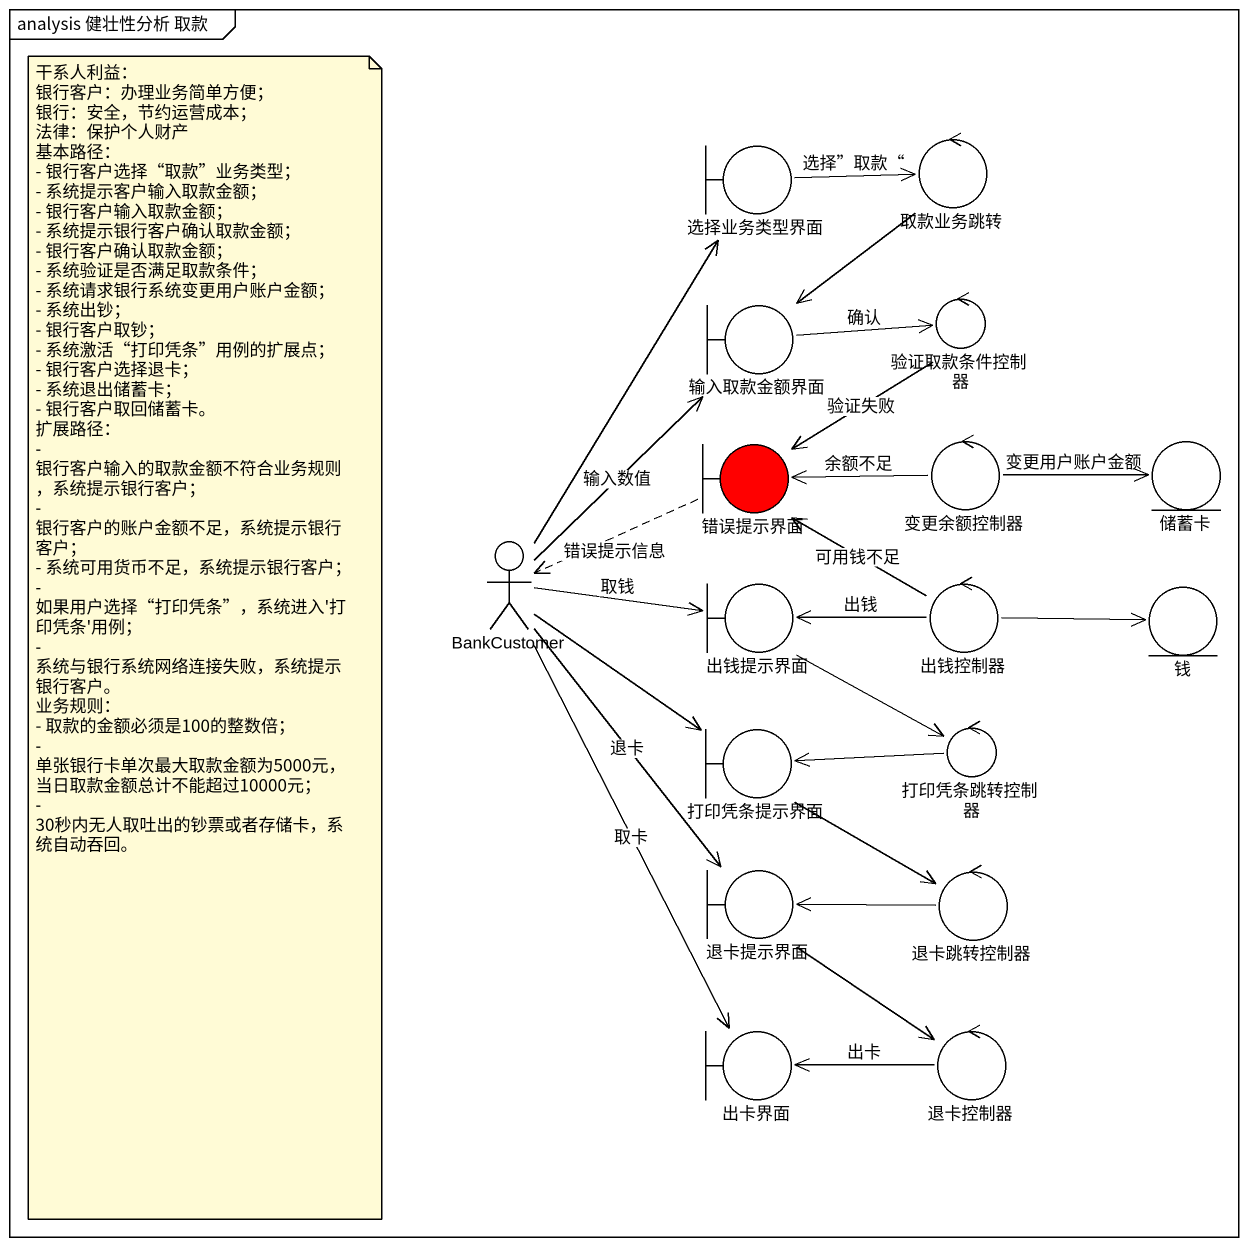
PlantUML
@startuml
mainframe analysis 健壮性分析 取款
boundary 选择业务类型界面
control 取款业务跳转
control 验证取款条件控制器
boundary 输入取款金额界面
boundary 错误提示界面 #FF0000
control 变更余额控制器
entity 储蓄卡
actor BankCustomer
boundary 出钱提示界面
control 出钱控制器
entity 钱
boundary 打印凭条提示界面
control 打印凭条跳转控制器
boundary 退卡提示界面
control 退卡跳转控制器
boundary 出卡界面
control 退卡控制器
选择业务类型界面 -right-> 取款业务跳转 : 选择”取款“
取款业务跳转 --> 输入取款金额界面
验证取款条件控制器 --> 错误提示界面 : 验证失败
输入取款金额界面 -right-> 验证取款条件控制器 : 确认
错误提示界面 .left.> BankCustomer : 错误提示信息
变更余额控制器 -left-> 错误提示界面 : 余额不足
变更余额控制器 -right-> 储蓄卡 : 变更用户账户金额
BankCustomer -up-> 选择业务类型界面
BankCustomer -up-> 输入取款金额界面 : 输入数值
BankCustomer -right-> 出钱提示界面 : 取钱
BankCustomer --> 打印凭条提示界面
BankCustomer --> 退卡提示界面 : 退卡
BankCustomer --> 出卡界面 : 取卡
出钱提示界面 --> 打印凭条跳转控制器
出钱控制器 -up-> 错误提示界面 : 可用钱不足
出钱控制器 -left-> 出钱提示界面 : 出钱
出钱控制器 -right-> 钱
打印凭条提示界面 --> 退卡跳转控制器
打印凭条跳转控制器 -left-> 打印凭条提示界面
退卡提示界面 --> 退卡控制器
退卡跳转控制器 -left-> 退卡提示界面
退卡控制器 -left-> 出卡界面 : 出卡
note as N1
  干系人利益：
  银行客户：办理业务简单方便；
  银行：安全，节约运营成本；
  法律：保护个人财产
  基本路径：
  - 银行客户选择“取款”业务类型；
  - 系统提示客户输入取款金额；
  - 银行客户输入取款金额；
  - 系统提示银行客户确认取款金额；
  - 银行客户确认取款金额；
  - 系统验证是否满足取款条件；
  - 系统请求银行系统变更用户账户金额；
  - 系统出钞；
  - 银行客户取钞；
  - 系统激活“打印凭条”用例的扩展点；
  - 银行客户选择退卡；
  - 系统退出储蓄卡；
  - 银行客户取回储蓄卡。
  扩展路径：
  - 银行客户输入的取款金额不符合业务规则，系统提示银行客户；
  - 银行客户的账户金额不足，系统提示银行客户；
  - 系统可用货币不足，系统提示银行客户；
  - 如果用户选择“打印凭条”，系统进入'打印凭条'用例；
  - 系统与银行系统网络连接失败，系统提示银行客户。
  业务规则：
  - 取款的金额必须是100的整数倍；
  - 单张银行卡单次最大取款金额为5000元，当日取款金额总计不能超过10000元；
  - 30秒内无人取吐出的钞票或者存储卡，系统自动吞回。
end note
@enduml
